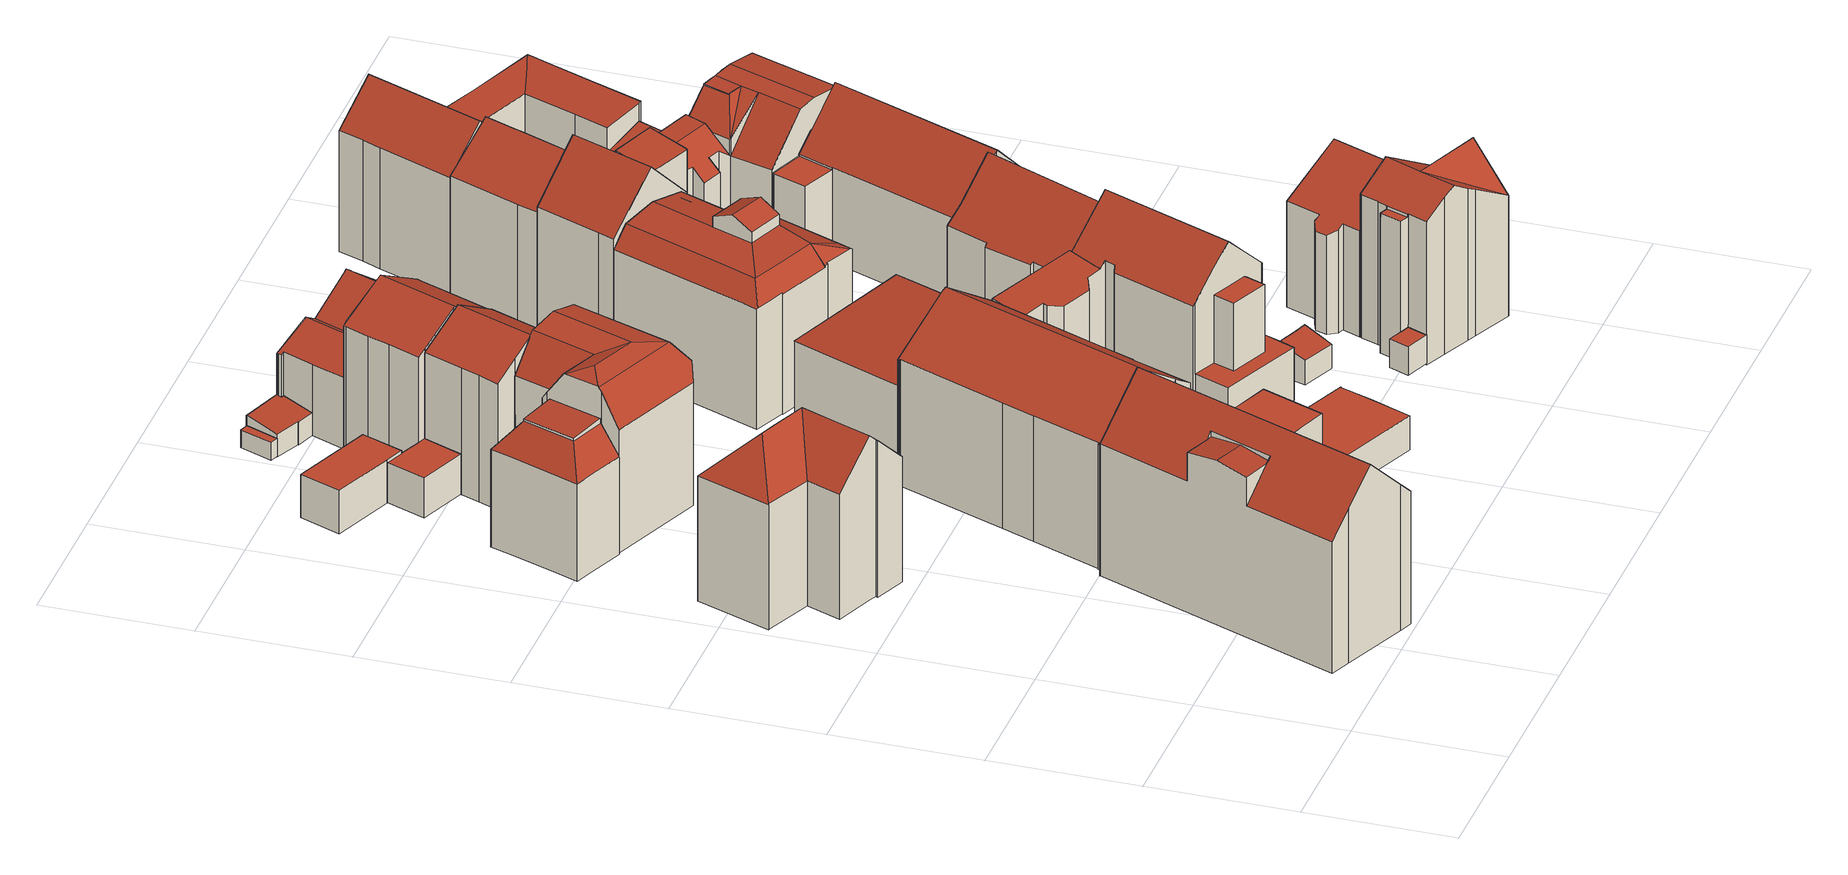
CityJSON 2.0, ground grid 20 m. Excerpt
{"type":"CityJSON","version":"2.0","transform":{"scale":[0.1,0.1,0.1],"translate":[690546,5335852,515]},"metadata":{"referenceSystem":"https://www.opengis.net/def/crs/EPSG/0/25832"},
"CityObjects":{
"building1":{"type":"Building","attributes":{"Gemeindeschluessel":"09162000","HoeheDach":"541.030","HoeheGrund":"515.121","Methode":"2000","NiedrigsteTraufeDesGebaeudes":"533.639","Geometrietyp2DReferenz":"3000","function":"31001_9998","roofType":"3100","measuredHeight":25.91,"storeysAboveGround":5},"geometry":[{"type":"MultiSurface","lod":"2","boundaries":[[[0,1,2,3,4,5,6,7,8,9,10,11,12,13,14,15,16,17]],[[9,18,10]],[[19,1,0,20]],[[21,22,23]],[[19,24,2,1]],[[25,15,14,26]],[[21,27,28]],[[27,29,30,31,28]],[[32,33,34,35]],[[36,37,38,39,40,24,19,20,41,42,32,35,25,26]],[[43,44,45]],[[5,46,6]],[[39,38,11,10,18,46,5,4]],[[39,4,3,40]],[[36,13,12,37]],[[25,35,34,16,15]],[[31,30,45,44,47]],[[36,26,14,13]],[[41,20,0,17,48]],[[27,21,23,49,48,17,16,34,33,43,45,29]],[[21,28,31,47,22]],[[41,48,49,42]],[[32,42,49,23,22,47,44,43,33]],[[40,3,2,24]],[[30,29,45]],[[37,12,11,38]],[[6,46,18,9,8,7]]],"semantics":{"surfaces":[{"type":"RoofSurface"},{"type":"WallSurface"},{"type":"GroundSurface"}],"values":[0,1,1,1,1,1,1,1,1,2,1,1,1,1,1,1,0,1,1,0,0,1,1,1,1,1,0]}}]},
"building2":{"type":"Building","attributes":{"Gemeindeschluessel":"09162000","HoeheDach":"538.900","HoeheGrund":"515.830","Methode":"2000","NiedrigsteTraufeDesGebaeudes":"533.407","Geometrietyp2DReferenz":"3000","function":"31001_1000","roofType":"3200","measuredHeight":23.07,"storeysAboveGround":5},"geometry":[{"type":"MultiSurface","lod":"2","boundaries":[[[50,51,52,53,54,55]],[[53,56,57,58,59,54]],[[60,61,62,63]],[[58,57,64,65,66]],[[67,68,69,70]],[[71,72,58,66,61,60]],[[52,69,68,73,74,57,56,53]],[[66,65,62,61]],[[75,74,76,77,63,62]],[[70,69,52,51]],[[67,78,76,74,73,68]],[[65,64,57,74,75,62]],[[54,59,58,72,79,55]],[[78,67,70,51,50,55,79,72,71,60,63,77,76]]],"semantics":{"surfaces":[{"type":"WallSurface"},{"type":"RoofSurface"},{"type":"GroundSurface"}],"values":[0,1,0,1,0,0,1,1,0,0,0,1,0,2]}}]},
"building3":{"type":"Building","attributes":{"Gemeindeschluessel":"09162000","HoeheDach":"533.650","HoeheGrund":"515.480","Methode":"2000","NiedrigsteTraufeDesGebaeudes":"529.234","Geometrietyp2DReferenz":"3000","function":"31001_9998","roofType":"1000","measuredHeight":18.17,"storeysAboveGround":3},"geometry":[{"type":"MultiSurface","lod":"2","boundaries":[[[80,81,82,83,84,85,86,87,88]],[[89,90,91,92]],[[87,86,93,94,95,88]],[[96,89,92,97]],[[97,92,91,80]],[[93,86,85,98]],[[99,100,101,96,97,102]],[[103,104,100,99,102,105]],[[106,107,108,109,110,111,104,103,105,112,113,95,94,93,98]],[[102,114,115,88,95,113,112,105]],[[98,85,84,106]],[[80,91,90,81]],[[97,80,88,115,114,102]],[[107,83,82,108]],[[96,101,111,110,109,108,82,81,90,89]],[[111,101,100,104]],[[106,84,83,107]]],"semantics":{"surfaces":[{"type":"RoofSurface"},{"type":"WallSurface"},{"type":"GroundSurface"}],"values":[0,0,1,1,1,1,0,1,2,1,1,1,0,1,1,1,1]}}]},
"building4":{"type":"Building","attributes":{"Gemeindeschluessel":"09162000","HoeheDach":"521.908","HoeheGrund":"515.840","Methode":"2000","NiedrigsteTraufeDesGebaeudes":"521.908","Geometrietyp2DReferenz":"3000","function":"31001_2000","roofType":"1000","measuredHeight":6.07,"storeysAboveGround":2},"geometry":[{"type":"MultiSurface","lod":"2","boundaries":[[[116,117,118,119]],[[119,118,120,121]],[[121,120,122,123]],[[124,116,119,121,123,125]],[[124,126,117,116]],[[123,122,127,125]],[[127,122,120,118,117,126]],[[125,127,126,124]]],"semantics":{"surfaces":[{"type":"WallSurface"},{"type":"GroundSurface"},{"type":"RoofSurface"}],"values":[0,0,0,1,0,0,2,0]}}]},
"building5":{"type":"Building","attributes":{"Gemeindeschluessel":"09162000","HoeheDach":"538.830","HoeheGrund":"515.716","Methode":"2000","NiedrigsteTraufeDesGebaeudes":"533.020","Geometrietyp2DReferenz":"3000","function":"31001_9998","roofType":"3100","measuredHeight":23.11,"storeysAboveGround":4},"geometry":[{"type":"MultiSurface","lod":"2","boundaries":[[[128,129,130,131]],[[132,133,134,135]],[[136,137,130,129,138]],[[139,140,141,142,143,144]],[[129,128,133,132,138]],[[145,141,140,146,147,148,149,150]],[[151,139,152,153,154]],[[155,156,157,145,150,134,133,128,131,158,159,160]],[[150,149,135,134]],[[151,136,148,147,161]],[[157,142,141,145]],[[156,155,162,144,143]],[[142,157,156,143]],[[162,155,160,163]],[[139,151,161,146,140]],[[136,151,154,137]],[[164,163,160]],[[159,165,164,160]],[[159,158,153,152,165]],[[158,131,130,137,154,153]],[[139,144,162,163,164,165,152]],[[136,138,132,135,149,148]],[[161,147,146]]],"semantics":{"surfaces":[{"type":"WallSurface"},{"type":"RoofSurface"},{"type":"GroundSurface"}],"values":[0,0,1,1,0,0,1,2,0,1,0,0,0,0,1,1,0,0,0,0,1,1,1]}}]},
"building6":{"type":"Building","attributes":{"Gemeindeschluessel":"09162000","HoeheDach":"521.501","HoeheGrund":"515.870","Methode":"1000","NiedrigsteTraufeDesGebaeudes":"521.501","Geometrietyp2DReferenz":"3000","function":"31001_2000","roofType":"1000","measuredHeight":5.63},"geometry":[{"type":"MultiSurface","lod":"2","boundaries":[[[166,167,168,169]],[[170,171,172,173]],[[174,175,167,166]],[[172,171,168,167,175,176]],[[177,176,175,174]],[[173,172,176,177]],[[177,174,166,169,170,173]],[[169,168,171,170]]],"semantics":{"surfaces":[{"type":"WallSurface"},{"type":"RoofSurface"},{"type":"GroundSurface"}],"values":[0,0,0,1,0,0,2,0]}}]},
"building7":{"type":"Building","attributes":{"Gemeindeschluessel":"09162000","HoeheDach":"539.670","HoeheGrund":"515.916","Methode":"2000","NiedrigsteTraufeDesGebaeudes":"533.548","Geometrietyp2DReferenz":"3000","function":"31001_9998","roofType":"3100","measuredHeight":23.75,"storeysAboveGround":6},"geometry":[{"type":"MultiSurface","lod":"2","boundaries":[[[178,179,180,181]],[[182,183,184,185]],[[186,187,188,189,190]],[[191,192,193,194]],[[195,196,197,198]],[[181,180,199,200]],[[189,179,178,201,190]],[[189,188,202,203,193,192,204,199,180,179]],[[205,204,192,191]],[[202,188,187,206,184,183,207,197,196,208,209]],[[198,197,207,210]],[[186,190,201,178,181,200,205,191,194,211,212,213,195,198,210,182,185,214]],[[212,209,208,213]],[[211,203,202,209,212]],[[210,207,183,182]],[[213,208,196,195]],[[214,206,187,186]],[[194,193,203,211]],[[185,184,206,214]],[[200,199,204,205]]],"semantics":{"surfaces":[{"type":"WallSurface"},{"type":"RoofSurface"},{"type":"GroundSurface"}],"values":[0,0,0,0,0,0,0,1,0,1,0,2,0,0,0,0,0,0,0,0]}}]},
"building8":{"type":"Building","attributes":{"Gemeindeschluessel":"09162000","HoeheDach":"518.612","HoeheGrund":"515.905","Methode":"2000","NiedrigsteTraufeDesGebaeudes":"518.612","Geometrietyp2DReferenz":"3000","function":"31001_2000","roofType":"1000","measuredHeight":2.71},"geometry":[{"type":"MultiSurface","lod":"2","boundaries":[[[215,216,217,218]],[[219,218,217,220]],[[220,217,216,221]],[[169,215,218,219]],[[219,220,221,169]],[[221,216,215,169]]],"semantics":{"surfaces":[{"type":"RoofSurface"},{"type":"WallSurface"},{"type":"GroundSurface"}],"values":[0,1,1,1,2,1]}}]},
"building9":{"type":"Building","attributes":{"Gemeindeschluessel":"09162000","HoeheDach":"520.523","HoeheGrund":"515.740","Methode":"1000","NiedrigsteTraufeDesGebaeudes":"520.523","Geometrietyp2DReferenz":"3000","function":"31001_9998","roofType":"1000","measuredHeight":4.78,"storeysAboveGround":1},"geometry":[{"type":"MultiSurface","lod":"2","boundaries":[[[222,223,224,225]],[[226,227,228,229]],[[230,231,232,233]],[[228,227,234,235]],[[227,226,236,237,224,223,238,239,232,231,240,241,242,234]],[[243,237,236,244]],[[225,224,237,243]],[[245,238,223,222]],[[235,234,242,246]],[[245,247,233,232,239,238]],[[244,236,226,229]],[[240,231,230,248,249,241]],[[246,242,241,249]],[[233,247,245,222,225,243,244,229,228,235,246,249,248,230]]],"semantics":{"surfaces":[{"type":"WallSurface"},{"type":"RoofSurface"},{"type":"GroundSurface"}],"values":[0,0,0,0,1,0,0,0,0,0,0,0,0,2]}}]},
"building10":{"type":"Building","attributes":{"Gemeindeschluessel":"09162000","HoeheDach":"537.274","HoeheGrund":"515.761","Methode":"2000","NiedrigsteTraufeDesGebaeudes":"533.539","Geometrietyp2DReferenz":"3000","function":"31001_1000","roofType":"3100","measuredHeight":21.51,"storeysAboveGround":6},"geometry":[{"type":"MultiSurface","lod":"2","boundaries":[[[250,251,252,253]],[[254,255,256,257]],[[253,252,258,259,260]],[[261,262,255,254]],[[253,260,263,264,265,261,254,257,266,267,250]],[[260,259,268,263]],[[265,269,262,261]],[[266,270,271,267]],[[267,271,251,250]],[[262,269,272,258,252,251,271,270,256,255]],[[264,273,272,269,265]],[[263,268,273,264]],[[273,268,259,258,272]],[[257,256,270,266]]],"semantics":{"surfaces":[{"type":"WallSurface"},{"type":"GroundSurface"},{"type":"RoofSurface"}],"values":[0,0,0,0,1,0,0,0,0,2,0,0,2,0]}}]},
"building11":{"type":"Building","attributes":{"Gemeindeschluessel":"09162000","HoeheDach":"518.235","HoeheGrund":"515.700","Methode":"3100","NiedrigsteTraufeDesGebaeudes":"518.235","Geometrietyp2DReferenz":"3000","function":"31001_2000","roofType":"1000","measuredHeight":2.54},"geometry":[{"type":"MultiSurface","lod":"2","boundaries":[[[274,275,276,277]],[[278,279,274,277]],[[278,280,281,279]],[[280,278,277,276]],[[281,280,276,275]],[[279,281,275,274]]],"semantics":{"surfaces":[{"type":"GroundSurface"},{"type":"WallSurface"},{"type":"RoofSurface"}],"values":[0,1,2,1,1,1]}}]},
"building12":{"type":"Building","attributes":{"Gemeindeschluessel":"09162000","HoeheDach":"537.290","HoeheGrund":"515.810","Methode":"2000","NiedrigsteTraufeDesGebaeudes":"533.382","Geometrietyp2DReferenz":"3000","function":"31001_1000","roofType":"3100","measuredHeight":21.48,"storeysAboveGround":6},"geometry":[{"type":"MultiSurface","lod":"2","boundaries":[[[282,283,284,285,286,287,288,289,290,291]],[[292,290,289,293]],[[294,295,296,297,298,260,253,250,267,299,292,293,300,301]],[[299,291,290,292]],[[253,252,284,283,250]],[[252,302,303,304,305,306,285,284]],[[260,302,252,253]],[[267,282,291,299]],[[301,287,286,294]],[[295,306,305,296]],[[300,288,287,301]],[[297,304,303,298]],[[293,289,288,300]],[[250,283,282,267]],[[298,303,302,260]],[[294,286,285,306,295]],[[296,305,304,297]]],"semantics":{"surfaces":[{"type":"RoofSurface"},{"type":"WallSurface"},{"type":"GroundSurface"}],"values":[0,1,2,1,1,0,1,1,1,1,1,1,1,1,1,1,1]}}]},
"building13":{"type":"Building","attributes":{"Gemeindeschluessel":"09162000","HoeheDach":"519.590","HoeheGrund":"515.645","Methode":"2000","NiedrigsteTraufeDesGebaeudes":"518.790","Geometrietyp2DReferenz":"3000","function":"31001_2000","roofType":"1000","measuredHeight":3.94},"geometry":[{"type":"MultiSurface","lod":"2","boundaries":[[[307,308,309,310]],[[310,309,311,312]],[[313,314,315,316]],[[317,318,319,320]],[[321,322,323,324]],[[316,315,325,326]],[[324,323,318,317]],[[312,311,327,328]],[[312,328,313,316,326,321,324,317,320,307,310]],[[309,308,319,318,323,322,325,315,314,327,311]],[[328,327,314,313]],[[326,325,322,321]],[[320,319,308,307]]],"semantics":{"surfaces":[{"type":"WallSurface"},{"type":"GroundSurface"},{"type":"RoofSurface"}],"values":[0,0,0,0,0,0,0,0,1,2,0,0,0]}}]},
"building14":{"type":"Building","attributes":{"Gemeindeschluessel":"09162000","HoeheDach":"538.610","HoeheGrund":"515.800","Methode":"2000","NiedrigsteTraufeDesGebaeudes":"529.922","Geometrietyp2DReferenz":"3000","function":"31001_1000","roofType":"3200","measuredHeight":22.81,"storeysAboveGround":4},"geometry":[{"type":"MultiSurface","lod":"2","boundaries":[[[329,330,331,332,333]],[[334,335,336,330,329,337]],[[333,332,338,339,340,341]],[[337,329,333,341]],[[342,335,334,337,341,340,339,343,344]],[[335,342,344,345,346,347,336]],[[336,347,331,330]],[[348,345,344,343,339,338]],[[331,347,346,345,348,338,332]]],"semantics":{"surfaces":[{"type":"RoofSurface"},{"type":"WallSurface"},{"type":"GroundSurface"}],"values":[0,1,1,1,2,1,0,1,0]}}]},
"building15":{"type":"Building","attributes":{"Gemeindeschluessel":"09162000","HoeheDach":"531.300","HoeheGrund":"515.645","Methode":"2000","NiedrigsteTraufeDesGebaeudes":"525.374","Geometrietyp2DReferenz":"3000","function":"31001_1000","roofType":"3100","measuredHeight":15.65,"storeysAboveGround":3},"geometry":[{"type":"MultiSurface","lod":"2","boundaries":[[[349,350,320,317,324,321,326,316,351,352,353,354,355,356,357,358,359,360,361]],[[356,362,363,357]],[[352,351,364,365,366]],[[358,367,368,359]],[[324,369,370,321]],[[360,371,372,361]],[[321,370,373,326]],[[320,374,375,317]],[[354,376,377,355]],[[378,379,380,366,365,381]],[[354,353,380,379,376]],[[351,316,382,383,364]],[[352,366,380,353]],[[317,375,369,324]],[[326,373,382,316]],[[381,365,364,383,384]],[[372,371,368,367,363,362,377,376,379,378]],[[355,377,362,356]],[[357,363,367,358]],[[349,385,386,350]],[[349,361,372,378,381,384,385]],[[359,368,371,360]],[[384,383,382,373,370,369,375,374,386,385]],[[350,386,374,320]]],"semantics":{"surfaces":[{"type":"GroundSurface"},{"type":"WallSurface"},{"type":"RoofSurface"}],"values":[0,1,1,1,1,1,1,1,1,2,1,1,1,1,1,2,2,1,1,1,1,1,2,1]}}]},
"building16":{"type":"Building","attributes":{"Gemeindeschluessel":"09162000","HoeheDach":"539.480","HoeheGrund":"516.160","Methode":"2000","NiedrigsteTraufeDesGebaeudes":"523.658","Geometrietyp2DReferenz":"3000","function":"31001_9998","roofType":"3100","measuredHeight":23.32,"storeysAboveGround":6},"geometry":[{"type":"MultiSurface","lod":"2","boundaries":[[[387,388,389,390,391,392,393,394,395]],[[396,397,398,399,400,401]],[[402,395,394,403,404,405,406,407,408,409]],[[410,411,390,389,412,413,396,401]],[[414,406,405,415]],[[416,417,418,419]],[[420,421,409,408,422,423,424,425,426,427,428,429]],[[430,431,417,416]],[[432,433,434,435]],[[436,437,438,439,440,387,395,402,409,421,420,398]],[[441,442,443,444]],[[440,439,442,441]],[[423,445,424]],[[446,447,426,425,448,433,432]],[[449,450,431,430]],[[413,412,389,388,387,440,441,444,436,398,397,396]],[[448,425,424]],[[451,403,394,393]],[[452,453,454,455,450,449]],[[435,434,454,453]],[[456,427,426,447]],[[451,393,392,391,390,411,410,401,400,399,457,458,456,447,446,432,435,453,452,449,430,416,419,459,460,461,462,463,464,414,415,465]],[[431,450,455,454,434,433,448,424,445,466,467,418,417]],[[419,418,467,459]],[[457,429,428,458]],[[415,405,404,465]],[[466,445,423,422,408,463,462,461,460,459,467]],[[458,428,427,456]],[[444,443,437,436]],[[464,407,406,414]],[[399,398,420,429,457]],[[465,404,403,451]],[[442,439,438,437,443]],[[463,408,407,464]]],"semantics":{"surfaces":[{"type":"WallSurface"},{"type":"RoofSurface"},{"type":"GroundSurface"}],"values":[0,0,1,0,0,0,1,0,0,0,0,0,0,0,0,1,0,0,0,0,0,2,1,0,0,0,0,0,0,0,0,0,1,0]}}]},
"building17":{"type":"Building","attributes":{"Gemeindeschluessel":"09162000","HoeheDach":"538.170","HoeheGrund":"515.310","Methode":"2000","NiedrigsteTraufeDesGebaeudes":"532.156","Geometrietyp2DReferenz":"3000","function":"31001_1000","roofType":"3100","measuredHeight":22.86,"storeysAboveGround":4},"geometry":[{"type":"MultiSurface","lod":"2","boundaries":[[[468,469,470,471,472]],[[473,474,475,476,477]],[[473,478,479,480,481,474]],[[482,483,469,468,484,485]],[[475,486,487,488,489,476]],[[490,491,492,479,478,493,471,470]],[[494,477,476]],[[495,484,468,472,496]],[[497,498,499,477,494]],[[500,501,502,503,504,505,506,507]],[[508,509,510,511]],[[512,513,498,497,514,515]],[[516,496,472]],[[505,517,518,519,520,521,506]],[[504,503,522,516,472,523,517,505]],[[524,525,512,515]],[[471,493,477,526,527,472]],[[474,481,511,510,528]],[[492,491,490,483,482,485,529,530,531,502,501,500,507,532,533,534,535,536,508,511,481,480,479]],[[506,521,520,533,532,507]],[[528,510,509,487,486]],[[493,478,473,477]],[[515,514,497,537,519,518,517]],[[485,484,495,529]],[[525,538,513,512]],[[474,528,486,475]],[[523,472,524,515,517]],[[519,537,488,487,509,508,536,535,534,533,520]],[[490,470,469,483]],[[538,499,498,513]],[[494,476,489,488,537,497]],[[531,522,503,502]],[[527,526,477,499,538,525,524,472]],[[530,529,495,496,516,522,531]]],"semantics":{"surfaces":[{"type":"RoofSurface"},{"type":"WallSurface"},{"type":"GroundSurface"}],"values":[0,0,1,1,1,1,1,0,1,1,1,1,1,0,0,1,0,1,2,1,0,0,0,1,0,1,0,1,1,0,0,1,1,1]}}]},
"building18":{"type":"Building","attributes":{"Gemeindeschluessel":"09162000","HoeheDach":"520.371","HoeheGrund":"515.760","Methode":"1000","NiedrigsteTraufeDesGebaeudes":"519.237","Geometrietyp2DReferenz":"3000","function":"31001_2000","roofType":"2100","measuredHeight":4.61},"geometry":[{"type":"MultiSurface","lod":"2","boundaries":[[[539,540,541,542,543,544,545]],[[546,544,543,547]],[[540,548,549,541]],[[549,550,547,543,542,541]],[[539,551,548,540]],[[544,546,552,545]],[[545,552,551,539]],[[548,551,552,546,547,550,549]]],"semantics":{"surfaces":[{"type":"GroundSurface"},{"type":"WallSurface"},{"type":"RoofSurface"}],"values":[0,1,1,1,1,1,1,2]}}]},
"building19":{"type":"Building","attributes":{"Gemeindeschluessel":"09162000","HoeheDach":"520.058","HoeheGrund":"516.110","Methode":"3100","NiedrigsteTraufeDesGebaeudes":"520.058","Geometrietyp2DReferenz":"3000","function":"31001_2000","roofType":"1000","measuredHeight":3.95},"geometry":[{"type":"MultiSurface","lod":"2","boundaries":[[[553,554,555,556]],[[557,558,559,560]],[[561,557,560,562]],[[560,559,556,555,562]],[[558,553,556,559]],[[561,554,553,558,557]],[[554,561,562,555]]],"semantics":{"surfaces":[{"type":"WallSurface"},{"type":"GroundSurface"},{"type":"RoofSurface"}],"values":[0,0,0,1,0,2,0]}}]},
"building20":{"type":"Building","attributes":{"Gemeindeschluessel":"09162000","HoeheDach":"519.121","HoeheGrund":"516.067","Methode":"1000","NiedrigsteTraufeDesGebaeudes":"519.121","Geometrietyp2DReferenz":"3000","function":"51009_1610","roofType":"1000","measuredHeight":3.05},"geometry":[{"type":"MultiSurface","lod":"2","boundaries":[[[563,564,565,566]],[[567,568,569,570]],[[567,570,563,566]],[[570,569,564,563]],[[566,565,568,567]],[[565,564,569,568]]],"semantics":{"surfaces":[{"type":"WallSurface"},{"type":"GroundSurface"},{"type":"RoofSurface"}],"values":[0,0,1,0,0,2]}}]},
"building21":{"type":"Building","attributes":{"Gemeindeschluessel":"09162000","HoeheDach":"536.740","HoeheGrund":"516.090","Methode":"2000","NiedrigsteTraufeDesGebaeudes":"529.179","Geometrietyp2DReferenz":"3000","function":"31001_1000","roofType":"3100","measuredHeight":20.65,"storeysAboveGround":4},"geometry":[{"type":"MultiSurface","lod":"2","boundaries":[[[571,572,573,574]],[[575,576,577,578]],[[579,580,581,582,583,584]],[[585,586,587,588]],[[589,590,591,592]],[[593,594,595,596,588,587]],[[597,598,576,575]],[[599,597,575,578,580,579,584,571,574,600,589,592,601,602,603,585,588,596,595,604]],[[605,606,602,601]],[[581,577,576,598,607,608,594,593,582]],[[609,586,585,603,602,606]],[[584,583,572,571]],[[597,599,604,608,607,598]],[[600,610,590,589]],[[572,583,582,593,587,586,609,606,605,591,590,610,573]],[[574,573,610,600]],[[592,591,605,601]],[[578,577,581,580]],[[595,594,608,604]]],"semantics":{"surfaces":[{"type":"WallSurface"},{"type":"GroundSurface"},{"type":"RoofSurface"}],"values":[0,0,0,0,0,0,0,1,0,2,0,0,0,0,2,0,0,0,0]}}]},
"building22":{"type":"Building","attributes":{"Gemeindeschluessel":"09162000","HoeheDach":"540.540","HoeheGrund":"515.730","Methode":"2000","NiedrigsteTraufeDesGebaeudes":"532.275","Geometrietyp2DReferenz":"3000","function":"31001_1000","roofType":"3100","measuredHeight":24.81,"storeysAboveGround":5},"geometry":[{"type":"MultiSurface","lod":"2","boundaries":[[[611,612,613,614]],[[615,616,617,618]],[[619,620,621,622,623,617,616,624,625,613,612,626,627,628,629,630,631]],[[632,626,612,611]],[[618,617,623,633]],[[634,635,633,623,622,621]],[[636,624,616,615]],[[630,629,637,638,639,640]],[[641,634,621,620]],[[642,643,644,645]],[[646,625,624,636]],[[645,644,640,639]],[[647,627,626,632]],[[631,630,640,644,643]],[[648,649,641,620,619,631,643,642]],[[632,611,614,646,636,615,618,633,635,634,641,649,648,642,645,639,638,637,650,647]],[[614,613,625,646]],[[628,627,647,650,637,629]]],"semantics":{"surfaces":[{"type":"WallSurface"},{"type":"RoofSurface"},{"type":"GroundSurface"}],"values":[0,0,1,0,0,0,0,0,0,0,0,0,0,1,0,2,0,0]}}]},
"building23":{"type":"Building","attributes":{"Gemeindeschluessel":"09162000","HoeheDach":"538.920","HoeheGrund":"515.911","Methode":"2000","NiedrigsteTraufeDesGebaeudes":"532.749","Geometrietyp2DReferenz":"3000","function":"31001_1000","roofType":"2100","measuredHeight":23.01,"storeysAboveGround":3},"geometry":[{"type":"MultiSurface","lod":"2","boundaries":[[[651,652,653,654]],[[655,656,657,658]],[[659,660,661,654,662]],[[663,664,665,666,667,668,669,670,671,672,673,655,658,674,675]],[[663,675,652,651,676]],[[669,677,678,670]],[[673,672,679,680,681,682]],[[683,680,679,684]],[[668,685,677,669]],[[663,676,686,664]],[[665,664,686,687,661]],[[661,687,654]],[[658,657,688,674]],[[687,686,676,651,654]],[[675,674,688,653,652]],[[685,662,654,653,688,657,656,682,681,689,678,677]],[[668,667,659,662,685]],[[666,660,659,667]],[[671,684,679,672]],[[671,670,678,689,683,684]],[[683,689,681,680]],[[673,682,656,655]],[[666,665,661,660]]],"semantics":{"surfaces":[{"type":"RoofSurface"},{"type":"WallSurface"},{"type":"GroundSurface"}],"values":[0,1,0,2,1,1,1,0,1,1,1,0,1,0,1,0,1,1,1,1,1,1,1]}}]},
"building24":{"type":"Building","attributes":{"Gemeindeschluessel":"09162000","HoeheDach":"538.070","HoeheGrund":"515.690","Methode":"2000","NiedrigsteTraufeDesGebaeudes":"532.764","Geometrietyp2DReferenz":"3000","function":"31001_1000","roofType":"3100","measuredHeight":22.38,"storeysAboveGround":3},"geometry":[{"type":"MultiSurface","lod":"2","boundaries":[[[690,691,692,693]],[[694,695,637,696,697,698,699,639]],[[700,701,702,703]],[[693,692,704,705]],[[697,696,706,704,692,691,707,708,698]],[[698,708,709,701,700,699]],[[637,710,705,704,706,696]],[[709,708,711,712,702,701]],[[639,699,700,703]],[[713,707,691,690]],[[711,708,707,713]],[[705,710,637,695,694,639,703,702,712,711,713,690,693]]],"semantics":{"surfaces":[{"type":"WallSurface"},{"type":"RoofSurface"},{"type":"GroundSurface"}],"values":[0,0,0,0,1,1,0,0,0,0,0,2]}}]},
"building25":{"type":"Building","attributes":{"Gemeindeschluessel":"09162000","HoeheDach":"535.340","HoeheGrund":"515.890","Methode":"2000","NiedrigsteTraufeDesGebaeudes":"528.881","Geometrietyp2DReferenz":"3000","function":"31001_1000","roofType":"3100","measuredHeight":19.45,"storeysAboveGround":3},"geometry":[{"type":"MultiSurface","lod":"2","boundaries":[[[714,715,716,717,718,719]],[[719,718,720,721]],[[718,717,716,722,723,724,725,726,727,728,729,720]],[[727,726,730,731,732,728]],[[721,720,729,733]],[[724,734,735,736,737,725]],[[738,675,739,723,722,740]],[[739,734,724,723]],[[735,734,739,675]],[[740,722,716,715]],[[675,738,740,715,714,719,721,733,732,731,730,737,736,735]],[[730,726,725,737]],[[733,729,728,732]]],"semantics":{"surfaces":[{"type":"WallSurface"},{"type":"RoofSurface"},{"type":"GroundSurface"}],"values":[0,0,1,0,0,0,0,1,0,0,2,0,0]}}]},
"building26":{"type":"Building","attributes":{"Gemeindeschluessel":"09162000","HoeheDach":"534.328","HoeheGrund":"515.700","Methode":"1000","NiedrigsteTraufeDesGebaeudes":"533.419","Geometrietyp2DReferenz":"3000","function":"31001_1000","roofType":"1000","measuredHeight":18.63,"storeysAboveGround":5},"geometry":[{"type":"MultiSurface","lod":"2","boundaries":[[[741,742,743,744]],[[742,745,746,743]],[[746,745,647,747]],[[748,747,647,632]],[[742,741,632,647,745]],[[744,743,746,747,748]],[[741,744,748,632]]],"semantics":{"surfaces":[{"type":"WallSurface"},{"type":"GroundSurface"},{"type":"RoofSurface"}],"values":[0,0,0,0,1,2,0]}}]},
"building27":{"type":"Building","attributes":{"Gemeindeschluessel":"09162000","HoeheDach":"517.236","HoeheGrund":"516.063","Methode":"1000","NiedrigsteTraufeDesGebaeudes":"517.236","Geometrietyp2DReferenz":"3000","function":"31001_2000","roofType":"1000","measuredHeight":1.17},"geometry":[{"type":"MultiSurface","lod":"2","boundaries":[[[749,750,751,599,604,752,753,754]],[[749,754,755,756]],[[750,757,758,751]],[[604,759,760,752]],[[599,761,759,604]],[[749,756,757,750]],[[751,758,761,599]],[[758,757,756,755,762,760,759,761]],[[762,755,754,753,752,760]]],"semantics":{"surfaces":[{"type":"GroundSurface"},{"type":"WallSurface"},{"type":"RoofSurface"}],"values":[0,1,1,1,1,1,1,2,1]}}]},
"building28":{"type":"Building","attributes":{"Gemeindeschluessel":"09162000","HoeheDach":"518.741","HoeheGrund":"515.520","Methode":"3100","NiedrigsteTraufeDesGebaeudes":"518.741","Geometrietyp2DReferenz":"3000","function":"31001_2000","roofType":"1000","measuredHeight":3.22},"geometry":[{"type":"MultiSurface","lod":"2","boundaries":[[[763,764,765,766]],[[764,767,768,765]],[[769,763,766,770]],[[763,769,767,764]],[[765,768,770,766]],[[767,769,770,768]]],"semantics":{"surfaces":[{"type":"WallSurface"},{"type":"RoofSurface"},{"type":"GroundSurface"}],"values":[0,0,0,1,2,0]}}]},
"building29":{"type":"Building","attributes":{"Gemeindeschluessel":"09162000","HoeheDach":"537.890","HoeheGrund":"515.680","Methode":"2000","NiedrigsteTraufeDesGebaeudes":"532.612","Geometrietyp2DReferenz":"3000","function":"31001_1000","roofType":"3100","measuredHeight":22.21,"storeysAboveGround":5},"geometry":[{"type":"MultiSurface","lod":"2","boundaries":[[[771,772,773,774,775,776,777,778,779]],[[780,781,782,690,713,711,783,702,784,785,786,787,788]],[[788,777,776,780]],[[702,789,790,784]],[[785,791,792,786]],[[690,773,772,713]],[[778,777,788,787,786,792]],[[783,711,771,779,789,702]],[[781,775,774,782]],[[782,774,773,690]],[[779,778,792,791,790,789]],[[780,776,775,781]],[[713,772,771,711]],[[784,790,791,785]]],"semantics":{"surfaces":[{"type":"RoofSurface"},{"type":"GroundSurface"},{"type":"WallSurface"}],"values":[0,1,2,2,2,2,2,2,2,2,0,2,2,2]}}]},
"building30":{"type":"Building","attributes":{"Gemeindeschluessel":"09162000","HoeheDach":"518.379","HoeheGrund":"515.730","Methode":"3100","NiedrigsteTraufeDesGebaeudes":"518.379","Geometrietyp2DReferenz":"3000","function":"31001_2000","roofType":"1000","measuredHeight":2.65},"geometry":[{"type":"MultiSurface","lod":"2","boundaries":[[[793,794,693,795]],[[794,793,796,797,798]],[[798,797,782,690]],[[690,782,799,795,693]],[[794,798,690,693]],[[797,796,799,782]],[[796,793,795,799]]],"semantics":{"surfaces":[{"type":"WallSurface"},{"type":"RoofSurface"},{"type":"GroundSurface"}],"values":[0,1,0,2,0,0,0]}}]},
"building31":{"type":"Building","attributes":{"Gemeindeschluessel":"09162000","HoeheDach":"536.101","HoeheGrund":"515.960","Methode":"2000","NiedrigsteTraufeDesGebaeudes":"519.494","Geometrietyp2DReferenz":"3000","function":"31001_1000","roofType":"3100","measuredHeight":20.14,"storeysAboveGround":4},"geometry":[{"type":"MultiSurface","lod":"2","boundaries":[[[800,801,802,803,804,805,806,807,808]],[[809,810,811,812]],[[813,814,815,816,817,818,819,820,821,822,823]],[[824,825,826,827,828,829]],[[830,831,832,833,834,835,836]],[[837,838,827,826,839,818,817]],[[840,841,832,831]],[[842,843,823,822]],[[812,811,844,845]],[[844,811,810,846,807,806,837,817,816,847]],[[848,846,810,809]],[[824,829,803,802]],[[849,847,816,815,833,832,841,850]],[[836,835,851,852]],[[825,824,802,801,800,808,848,809,812,845,853,854,855,840,831,830,836,852,842,822,821,820,819,818,839,826]],[[804,803,829,828,827,838,805]],[[834,814,813,823,843,851,835]],[[838,837,806,805]],[[852,851,843,842]],[[854,849,850,855]],[[855,850,841,840]],[[808,807,846,848]],[[853,845,844,847,849,854]],[[834,833,815,814]]],"semantics":{"surfaces":[{"type":"WallSurface"},{"type":"RoofSurface"},{"type":"GroundSurface"}],"values":[0,0,0,0,0,0,0,0,0,1,0,0,1,0,2,1,1,0,0,0,0,0,0,0]}}]},
"building32":{"type":"Building","attributes":{"Gemeindeschluessel":"09162000","HoeheDach":"521.582","HoeheGrund":"515.582","Methode":"3220","NiedrigsteTraufeDesGebaeudes":"521.582","Geometrietyp2DReferenz":"3000","function":"31001_2000","roofType":"9999","measuredHeight":6},"geometry":[{"type":"MultiSurface","lod":"2","boundaries":[[[856,857,858,859]],[[860,861,859,858]],[[862,863,857,856]],[[861,862,856,859]],[[861,860,863,862]],[[863,860,858,857]]],"semantics":{"surfaces":[{"type":"GroundSurface"},{"type":"WallSurface"},{"type":"RoofSurface"}],"values":[0,1,1,1,2,1]}}]},
"building33":{"type":"Building","attributes":{"Gemeindeschluessel":"09162000","HoeheDach":"535.830","HoeheGrund":"515.652","Methode":"2000","NiedrigsteTraufeDesGebaeudes":"528.652","Geometrietyp2DReferenz":"3000","function":"31001_1000","roofType":"3100","measuredHeight":20.18,"storeysAboveGround":4},"geometry":[{"type":"MultiSurface","lod":"2","boundaries":[[[864,865,866,867,868,869]],[[870,871,872,873]],[[874,875,876,877]],[[878,879,880,881]],[[882,883,884,885,886]],[[887,888,889]],[[890,882,886,872,871,891]],[[873,872,886,885,892,879,878]],[[883,864,869,877,876,884]],[[889,888,893,894,874,877,869,868]],[[889,868,867,895]],[[896,897,898,899]],[[894,900,875,874]],[[901,891,871,870]],[[902,896,899,903]],[[904,881,880,905]],[[906,907,908,903,899,898,865,864,883,882,890,909,904,905]],[[879,892,893]],[[910,911,908,907]],[[908,911,902,903]],[[875,900,892]],[[909,901,870,873,878,881,904]],[[896,902,911,910,912,887,889,895,913,897]],[[906,912,910,907]],[[906,905,880,893,888,887,912]],[[879,893,880]],[[892,885,884,876,875]],[[892,900,894,893]],[[866,913,895,867]],[[890,891,901,909]],[[866,865,898,897,913]]],"semantics":{"surfaces":[{"type":"WallSurface"},{"type":"RoofSurface"},{"type":"GroundSurface"}],"values":[0,1,0,1,0,0,0,1,0,1,0,0,0,1,0,0,2,1,0,0,0,0,1,0,0,0,1,1,1,0,0]}}]},
"building34":{"type":"Building","attributes":{"Gemeindeschluessel":"09162000","HoeheDach":"519.100","HoeheGrund":"515.690","Methode":"2000","NiedrigsteTraufeDesGebaeudes":"518.154","Geometrietyp2DReferenz":"3000","function":"31001_2000","roofType":"1000","measuredHeight":3.41},"geometry":[{"type":"MultiSurface","lod":"2","boundaries":[[[914,915,916,917,918,919,795]],[[920,921,922,923,924]],[[795,919,925,799]],[[926,922,921,927]],[[928,929,916,915]],[[927,921,920,930]],[[923,931,932,924]],[[933,930,920,924,932,929,928]],[[916,929,932,931,934,917]],[[799,925,935,936]],[[918,937,935,925,919]],[[918,917,934,937]],[[927,930,933,928,915,914,795,799,936,938,939,926]],[[937,934,931,923,922,926,939,938,936,935]]],"semantics":{"surfaces":[{"type":"WallSurface"},{"type":"RoofSurface"},{"type":"GroundSurface"}],"values":[0,1,0,0,0,0,0,0,1,0,1,0,2,0]}}]},
"building35":{"type":"Building","attributes":{"Gemeindeschluessel":"09162000","HoeheDach":"523.614","HoeheGrund":"515.720","Methode":"1000","NiedrigsteTraufeDesGebaeudes":"521.870","Geometrietyp2DReferenz":"3000","function":"31001_2000","roofType":"2100","measuredHeight":7.89,"storeysAboveGround":2},"geometry":[{"type":"MultiSurface","lod":"2","boundaries":[[[940,941,942,943]],[[944,945,942,941,946,947,948,949]],[[950,949,948,951]],[[950,951,952,953,940,943,954,955]],[[951,948,947,952]],[[955,944,949,950]],[[953,946,941,940]],[[943,942,945,954]],[[954,945,944,955]],[[952,947,946,953]]],"semantics":{"surfaces":[{"type":"WallSurface"},{"type":"RoofSurface"},{"type":"GroundSurface"}],"values":[0,1,0,2,0,0,0,0,0,0]}}]},
"building36":{"type":"Building","attributes":{"Gemeindeschluessel":"09162000","HoeheDach":"518.381","HoeheGrund":"515.750","Methode":"3100","NiedrigsteTraufeDesGebaeudes":"518.381","Geometrietyp2DReferenz":"3000","function":"31001_2000","roofType":"1000","measuredHeight":2.63},"geometry":[{"type":"MultiSurface","lod":"2","boundaries":[[[956,957,958,959]],[[960,956,959,961]],[[960,962,963,957,956]],[[957,963,964,958]],[[962,960,961,965]],[[963,962,965,964]],[[959,958,964,965,961]]],"semantics":{"surfaces":[{"type":"WallSurface"},{"type":"RoofSurface"},{"type":"GroundSurface"}],"values":[0,0,1,0,0,0,2]}}]},
"building37":{"type":"Building","attributes":{"Gemeindeschluessel":"09162000","HoeheDach":"526.153","HoeheGrund":"515.635","Methode":"1000","NiedrigsteTraufeDesGebaeudes":"525.473","Geometrietyp2DReferenz":"3000","function":"31001_2000","roofType":"1000","measuredHeight":10.52,"storeysAboveGround":3},"geometry":[{"type":"MultiSurface","lod":"2","boundaries":[[[966,967,968,969,970]],[[971,972,973,974]],[[974,973,975,976]],[[972,971,977,978]],[[968,979,980,969]],[[981,966,970,982]],[[966,981,983,967]],[[984,985,986,987]],[[967,983,987,986]],[[979,968,978,977]],[[982,970,969,980]],[[976,975,985,984]],[[967,986,985,975,973,972,978,968]],[[971,974,976,984,987,983,981,982,980,979,977]]],"semantics":{"surfaces":[{"type":"RoofSurface"},{"type":"WallSurface"},{"type":"GroundSurface"}],"values":[0,1,1,1,1,1,1,1,1,1,1,1,0,2]}}]},
"building38":{"type":"Building","attributes":{"Gemeindeschluessel":"09162000","HoeheDach":"519.723","HoeheGrund":"515.570","Methode":"1000","NiedrigsteTraufeDesGebaeudes":"518.938","Geometrietyp2DReferenz":"3000","function":"31001_2000","roofType":"1000","measuredHeight":4.15,"storeysAboveGround":1},"geometry":[{"type":"MultiSurface","lod":"2","boundaries":[[[980,988,989,982]],[[982,989,990,991]],[[992,993,994,995]],[[996,997,988,980]],[[982,991,992,995,996,980]],[[988,997,994,993,990,989]],[[995,994,997,996]],[[991,990,993,992]]],"semantics":{"surfaces":[{"type":"WallSurface"},{"type":"GroundSurface"},{"type":"RoofSurface"}],"values":[0,0,0,0,1,2,0,0]}}]}
},
"vertices":[
[244,15,206],[262,8,188],[264,14,188],[279,53,188],[311,133,188],[312,136,188],[256,156,245],[256,156,246],[289,242,246],[289,242,245],[346,221,188],[347,225,188],[377,302,188],[394,344,188],[395,348,188],[394,348,189],[325,374,260],[192,36,260],[346,221,245],[262,8,1],[244,15,1],[209,174,226],[172,187,226],[172,187,186],[264,14,1],[394,348,1],[395,348,1],[216,171,234],[216,171,226],[250,257,234],[250,257,226],[233,214,232],[256,400,1],[256,400,187],[256,399,187],[256,399,1],[394,344,1],[377,302,1],[347,225,1],[311,133,1],[279,53,1],[152,51,1],[123,63,1],[206,273,186],[206,273,226],[243,259,226],[312,136,245],[189,230,232],[152,51,218],[123,63,186],
[106,643,8],[116,639,8],[116,639,229],[106,643,239],[52,664,184],[52,664,8],[124,690,239],[145,741,239],[70,711,184],[70,710,184],[2,738,8],[2,738,184],[41,840,184],[41,840,8],[90,763,239],[73,769,239],[3,738,185],[159,619,8],[159,619,184],[115,636,229],[115,636,8],[3,738,8],[70,711,8],[178,669,184],[219,772,184],[110,814,184],[219,772,8],[110,814,8],[178,669,8],[70,710,8],
[108,1082,179],[156,1064,179],[157,1068,174],[160,1075,163],[159,1076,163],[161,1083,152],[158,1093,143],[118,1108,142],[91,1118,142],[130,992,186],[156,1064,186],[108,1082,182],[82,1010,182],[158,1093,5],[118,1108,5],[91,1118,5],[130,992,179],[82,1010,179],[161,1083,5],[72,984,142],[121,965,142],[130,991,179],[45,994,142],[72,984,5],[121,965,5],[45,994,5],[159,1076,5],[160,1075,5],[157,1068,5],[156,1064,5],[130,992,5],[130,991,5],[55,1020,5],[82,1092,5],[55,1020,142],[82,1092,142],
[82,1356,8],[82,1356,69],[194,1313,69],[194,1313,8],[190,1302,69],[190,1302,8],[172,1257,69],[172,1257,8],[60,1300,8],[146,1267,8],[60,1300,69],[146,1267,69],
[202,1123,7],[202,1123,182],[230,1113,222],[230,1113,7],[182,1067,183],[182,1067,7],[160,1075,7],[160,1075,183],[203,1023,229],[235,1111,229],[182,1068,182],[258,945,229],[131,994,229],[130,991,225],[121,965,180],[255,914,180],[271,921,200],[130,991,7],[131,995,230],[149,1043,229],[149,1044,229],[157,1068,194],[157,1068,7],[231,984,238],[307,1082,229],[293,1087,233],[271,1096,238],[280,925,7],[255,914,7],[121,965,7],[293,1087,7],[338,1071,7],[337,1070,7],[164,1010,238],[280,925,189],[337,1070,184],[337,1070,183],[338,1071,183],
[166,1260,9],[166,1260,65],[203,1245,65],[203,1245,9],[214,1241,9],[214,1241,65],[192,1188,65],[192,1188,9],[146,1267,9],[146,1267,65],[125,1213,65],[125,1213,9],
[475,471,9],[475,471,187],[462,437,187],[462,437,9],[371,689,9],[371,689,187],[370,689,186],[370,689,9],[451,660,9],[451,660,244],[454,658,247],[536,625,187],[536,625,9],[421,338,9],[421,338,189],[395,348,207],[395,348,9],[258,401,9],[258,401,186],[295,496,186],[295,496,9],[456,421,187],[456,421,9],[519,581,9],[341,368,247],[394,348,208],[454,422,188],[454,422,9],[371,692,186],[313,541,186],[257,402,185],[256,399,185],[313,541,9],[394,348,9],[256,399,9],[257,402,9],[371,692,9],
[203,1245,36],[221,1289,36],[190,1302,36],[172,1257,36],[172,1257,9],[190,1302,9],[221,1289,9],
[501,185,7],[501,185,55],[502,189,55],[502,189,7],[388,230,55],[411,288,55],[411,288,7],[388,230,7],[680,230,7],[680,230,55],[679,228,55],[679,228,7],[377,302,55],[377,302,7],[458,202,55],[460,206,55],[641,130,55],[664,187,55],[427,331,55],[420,334,55],[394,344,55],[460,206,7],[458,202,7],[641,130,7],[394,344,7],[664,187,7],[427,331,7],[420,334,7],
[267,1221,8],[267,1221,218],[272,1219,221],[272,1219,8],[171,1135,8],[171,1135,185],[182,1162,186],[182,1162,8],[274,1218,223],[335,1195,186],[335,1195,8],[202,1123,8],[202,1123,204],[304,1116,8],[293,1087,8],[230,1113,8],[192,1188,8],[214,1241,8],[304,1116,186],[230,1113,221],[192,1188,186],[214,1241,186],[233,1112,223],[293,1087,186],
[212,1427,7],[201,1431,7],[218,1475,7],[230,1471,7],[230,1471,32],[212,1427,32],[218,1475,32],[201,1431,32],
[214,1241,190],[267,1221,222],[269,1220,223],[312,1328,223],[253,1352,188],[247,1354,184],[246,1351,184],[232,1318,184],[221,1289,184],[203,1245,184],[221,1289,8],[232,1318,8],[253,1352,8],[378,1303,8],[377,1300,8],[375,1297,8],[364,1267,8],[203,1245,8],[246,1351,8],[247,1354,8],[335,1195,184],[364,1267,184],[375,1297,184],[377,1300,184],[378,1303,184],
[247,1411,6],[247,1411,38],[247,1412,38],[247,1412,6],[212,1427,38],[212,1427,6],[230,1472,6],[230,1472,46],[288,1452,46],[288,1452,6],[290,1444,6],[290,1444,45],[273,1402,38],[273,1402,6],[287,1449,6],[287,1449,45],[286,1445,45],[286,1445,6],[288,1451,46],[288,1451,6],[230,1471,46],[230,1471,6],
[451,660,233],[454,659,236],[481,729,236],[431,842,151],[371,692,150],[454,659,8],[536,625,8],[536,625,150],[451,660,8],[432,842,151],[432,842,8],[431,842,8],[371,692,8],[596,776,8],[540,799,8],[596,777,8],[596,777,149],[596,777,150],[596,776,150],[540,799,150],
[253,1352,6],[254,1355,6],[351,1425,6],[355,1424,6],[403,1404,6],[416,1399,6],[416,1400,6],[461,1382,6],[435,1313,6],[425,1290,6],[423,1282,6],[377,1300,6],[378,1303,6],[461,1382,121],[435,1313,120],[351,1425,122],[354,1424,120],[355,1424,121],[425,1290,120],[423,1282,120],[286,1445,104],[287,1449,104],[377,1300,157],[378,1303,157],[288,1451,104],[273,1402,106],[290,1444,106],[416,1399,157],[416,1400,157],[370,1306,163],[408,1402,163],[403,1404,159],[315,1327,120],[288,1452,104],[338,1431,130],[299,1334,130],[253,1352,106],[254,1355,106],
[720,343,87],[709,314,87],[701,295,87],[701,295,12],[709,314,12],[720,343,12],[721,344,12],[721,344,187],[720,343,187],[586,342,87],[593,361,87],[605,390,87],[605,390,12],[593,361,12],[586,342,12],[691,355,216],[724,343,184],[795,520,184],[794,521,184],[788,523,191],[741,542,237],[734,545,245],[663,366,245],[618,329,12],[672,307,12],[672,307,87],[618,329,87],[788,523,12],[794,521,12],[519,581,12],[519,581,182],[536,625,190],[536,625,12],[605,390,187],[637,377,220],[675,569,186],[672,570,183],[657,533,183],[654,525,183],[662,522,190],[656,508,190],[647,506,184],[601,391,184],[556,567,12],[556,567,182],[630,534,12],[630,534,182],[607,525,179],[607,525,12],[637,377,87],[637,377,182],[663,366,182],[691,355,182],[691,355,87],[680,326,87],[680,326,182],[626,348,182],[626,348,87],[672,570,190],[654,525,12],[662,522,12],[654,525,182],[554,562,12],[554,562,181],[724,343,12],[561,544,12],[562,543,12],[562,543,179],[561,544,179],[656,508,12],[601,391,12],[647,506,12],[568,612,12],[648,580,12],[672,570,12],[675,569,12],[734,545,12],[741,542,12],[795,520,12],[648,580,190],[568,612,190],
[619,831,175],[622,830,173],[626,840,173],[630,850,173],[581,869,197],[682,984,174],[646,999,173],[635,1003,173],[624,976,193],[622,970,197],[683,984,173],[683,984,3],[682,984,3],[646,999,3],[619,831,3],[622,830,3],[578,848,175],[578,848,3],[635,1003,184],[656,1057,184],[656,1057,193],[635,1003,193],[626,840,3],[630,850,3],[670,951,3],[670,951,173],[622,970,193],[578,847,174],[573,848,174],[571,990,204],[571,990,219],[622,970,219],[455,896,3],[475,888,3],[498,879,3],[498,879,173],[475,888,173],[455,896,173],[454,897,172],[454,897,3],[667,1053,3],[667,1053,175],[666,1051,175],[666,1051,3],[549,934,219],[560,962,232],[560,962,204],[549,934,204],[573,848,172],[483,908,197],[501,953,197],[558,1096,197],[536,1104,172],[462,916,172],[497,878,172],[531,889,197],[600,915,204],[600,915,219],[611,942,197],[600,915,197],[646,999,175],[578,847,3],[573,848,3],[497,878,3],[462,916,3],[536,1104,3],[558,1096,3],[606,1077,3],[656,1057,3],[606,1077,204],[611,942,232],
[800,295,8],[793,277,8],[746,296,8],[756,324,8],[760,334,8],[790,322,8],[808,316,8],[790,322,54],[760,334,54],[793,277,42],[746,296,43],[756,324,51],[800,295,48],[808,316,54],
[801,183,51],[812,210,51],[812,210,11],[801,183,11],[845,197,51],[834,170,51],[834,170,11],[845,197,11],[832,202,51],[832,202,11],
[705,809,11],[705,809,41],[690,772,41],[690,772,11],[626,798,11],[626,798,41],[641,835,41],[641,835,11],
[734,545,11],[734,545,209],[675,569,146],[675,569,11],[795,520,11],[795,520,162],[794,521,162],[794,521,11],[742,542,11],[788,523,11],[788,523,169],[742,542,217],[741,542,217],[741,542,11],[772,740,11],[772,740,167],[818,721,216],[818,721,11],[698,628,11],[698,628,144],[724,694,142],[724,694,11],[819,721,217],[834,715,202],[834,715,11],[819,721,11],[800,518,11],[800,518,156],[856,653,11],[701,626,11],[728,693,11],[753,751,11],[755,750,11],[875,699,11],[728,693,146],[753,751,146],[856,653,158],[875,699,158],[755,750,148],[701,626,147],
[701,1118,7],[701,1118,178],[694,1117,184],[694,1117,7],[691,1096,7],[691,1096,179],[688,1090,180],[688,1090,7],[652,1059,202],[667,1053,186],[678,1080,186],[678,1081,186],[683,1085,183],[693,1103,180],[695,1110,181],[704,1109,173],[724,1162,173],[712,1167,186],[708,1168,190],[646,1191,255],[602,1078,255],[704,1109,7],[683,1085,7],[678,1080,7],[678,1081,7],[693,1103,7],[708,1168,7],[646,1191,7],[580,1215,7],[580,1215,186],[667,1053,7],[536,1104,7],[536,1104,186],[545,1126,186],[545,1126,7],[695,1110,7],[724,1162,7],[602,1078,7],[652,1059,7],[712,1167,7],
[1014,213,177],[1015,213,177],[919,249,239],[899,199,239],[862,241,9],[862,241,210],[871,264,210],[871,264,9],[904,140,223],[917,135,215],[974,111,178],[880,150,239],[1013,209,9],[1004,187,9],[974,111,9],[917,135,9],[904,140,9],[864,157,9],[834,170,9],[845,197,9],[832,202,9],[844,232,9],[856,227,9],[872,266,9],[1015,213,9],[1013,209,182],[834,170,210],[845,197,210],[844,232,206],[855,227,206],[855,227,210],[856,227,210],[844,197,206],[832,202,206],[864,157,229],[1004,187,208],[994,162,239],[872,266,210],[844,197,210],
[737,1299,7],[737,1299,193],[755,1292,179],[755,1292,7],[643,1192,7],[707,1169,7],[708,1168,178],[707,1169,178],[643,1192,231],[580,1215,179],[591,1244,178],[629,1341,179],[629,1341,7],[591,1244,7],[719,1199,178],[719,1199,7],[716,1191,178],[697,1314,226],[692,1316,231],[641,1336,188],[716,1191,7],[692,1316,7],[641,1336,7],[697,1314,7],
[880,292,9],[882,291,9],[882,291,158],[880,292,157],[873,294,154],[873,294,9],[866,307,148],[866,307,9],[872,267,158],[956,235,203],[997,339,203],[912,372,158],[894,325,158],[893,325,157],[886,328,154],[871,322,148],[894,325,9],[893,325,9],[886,328,9],[871,322,9],[1055,317,139],[1055,317,9],[997,339,9],[912,372,9],[956,235,9],[1015,213,139],[872,267,9],
[767,1085,7],[768,1087,7],[768,1087,185],[767,1085,184],[788,1139,7],[788,1139,193],[724,1162,193],[704,1109,184],
[924,671,11],[911,635,11],[909,631,11],[900,689,11],[910,685,11],[927,678,11],[927,678,22],[924,671,22],[911,635,22],[909,631,22],[875,699,22],[900,689,22],[856,653,22],[910,685,22],
[935,625,37],[911,635,37],[911,635,5],[935,625,5],[924,671,37],[924,671,5],[949,662,37],[949,662,5],
[692,1316,220],[697,1314,215],[737,1299,176],[755,1345,177],[777,1401,177],[787,1428,177],[801,1461,176],[747,1482,229],[683,1320,229],[787,1428,7],[777,1401,7],[755,1345,7],[683,1320,7],[669,1442,7],[680,1468,7],[693,1502,7],[747,1482,7],[801,1461,7],[629,1341,176],[669,1442,177],[680,1468,177],[693,1502,177],
[760,1290,34],[755,1292,34],[760,1290,7],[778,1336,34],[755,1345,34],[737,1299,34],[778,1336,7],
[973,875,10],[1001,863,10],[1005,861,10],[1005,861,45],[1001,863,45],[973,875,45],[973,875,143],[973,876,143],[973,876,10],[902,696,10],[902,696,143],[900,689,143],[900,689,10],[815,992,140],[863,974,140],[863,974,143],[928,949,211],[988,927,148],[988,927,10],[928,949,10],[863,974,10],[815,992,10],[814,992,10],[814,992,140],[1010,858,10],[1011,859,10],[1030,910,10],[1030,910,45],[1011,859,45],[1010,858,45],[844,926,10],[845,926,10],[845,926,143],[844,926,143],[844,926,140],[797,945,140],[797,945,10],[992,925,143],[992,925,45],[992,925,10],[773,743,10],[773,743,143],[813,990,10],[813,990,140],[875,699,169],[875,699,10],[912,720,143],[836,714,211],[912,720,10],[834,715,209],[772,740,143],[814,990,140],[814,990,10],[836,714,10],[834,715,10],[772,740,10],
[843,1258,6],[823,1206,6],[801,1215,6],[821,1267,6],[801,1215,66],[821,1267,66],[843,1258,66],[823,1206,66],
[858,1114,6],[788,1139,6],[788,1139,177],[856,1115,177],[856,1115,166],[858,1114,169],[932,948,203],[976,1069,203],[936,1084,208],[892,963,208],[874,1065,203],[874,1065,204],[887,1102,204],[887,1102,203],[864,973,206],[885,1032,206],[833,1051,143],[814,992,145],[921,1090,6],[899,1098,6],[899,1098,205],[908,1094,206],[921,1090,207],[833,1052,144],[833,1052,166],[842,1077,166],[1032,1048,6],[1032,1048,148],[894,1057,206],[833,1051,167],[835,1052,169],[846,1087,175],[779,1082,152],[768,1088,153],[768,1088,6],[779,1082,6],[874,1065,206],[988,926,148],[772,1065,137],[772,1065,6],[814,992,6],[833,1051,6],[827,1064,6],[808,1071,6],[802,1054,6],[988,926,6],[808,1071,152],[802,1054,137],[827,1064,151],[778,1112,175],
[794,1277,7],[821,1267,7],[821,1267,41],[794,1277,41],[794,1277,36],[760,1290,36],[888,1241,36],[905,1287,32],[909,1296,32],[890,1303,32],[869,1248,36],[778,1336,32],[909,1296,7],[905,1287,7],[843,1259,7],[843,1259,41],[888,1241,7],[890,1303,41],[869,1248,41],[869,1248,7],[815,1332,41],[781,1345,32],[781,1345,7],[815,1332,32],[815,1332,7],[890,1303,7],
[953,1173,7],[953,1173,86],[937,1131,86],[937,1131,7],[899,1098,80],[921,1090,86],[968,1210,86],[911,1232,70],[904,1235,69],[858,1114,69],[858,1114,7],[904,1235,7],[911,1232,7],[968,1210,7],[921,1090,7],[899,1098,7],
[929,1278,34],[911,1232,34],[911,1232,8],[929,1278,8],[905,1287,34],[905,1287,8],[888,1241,34],[904,1235,34],[904,1235,8],[888,1241,8],
[864,1387,105],[957,1351,105],[1035,1372,112],[935,1410,111],[881,1431,112],[1000,1282,6],[1000,1282,112],[972,1209,112],[972,1209,6],[968,1210,111],[968,1210,6],[1021,1336,6],[1021,1336,112],[1035,1372,6],[935,1410,6],[864,1387,6],[881,1431,6],[957,1351,6],[911,1232,6],[911,1232,105],[929,1278,105],[929,1278,6],
[935,1410,47],[881,1431,39],[922,1532,39],[922,1532,6],[936,1527,6],[936,1527,42],[975,1512,47],[975,1512,6],[957,1465,6],[957,1465,47]
]}
